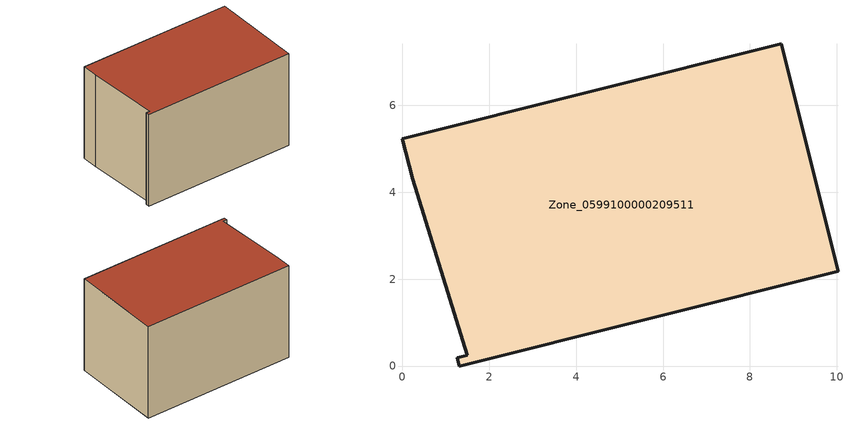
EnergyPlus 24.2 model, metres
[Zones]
Zone_0599100000209511
 floor ground (C_G): 1.49,0.25 0.23,4.3 0,5.24 8.73,7.42 10.03,2.19 1.31,0 1.26,0.19 z0
 wall outside (C_F): 1.31,0 10.03,2.19 8.73,7.42 0,5.24 0.23,4.3 1.49,0.25 1.26,0.19 1.31,0 z0:5.65
 roof outside (C_R): 0.23,4.3 1.49,0.25 1.26,0.19 1.31,0 10.03,2.19 8.73,7.42 0,5.24 z5.65
[BUILDING]
Pand.0599100000209511: North Axis=0; Terrain=City; Loads Convergence Tolerance Value=0.04; Temperature Convergence Tolerance Value=0.4; Solar Distribution=FullExterior; Maximum Number of Warmup Days=25; Minimum Number of Warmup Days=1
[Site:Location]
Rotterdam.The.Hague.AP_ZH_NLD Design_Conditions: Latitude=51.96; Longitude=4.45; Time Zone=1; Elevation=-4.5
[SITE:GROUNDTEMPERATURE:BUILDINGSURFACE]
18, 18, 18, 18, 18, 18, 18, 18, 18, 18, 18, 18
[MATERIAL] Thermal Absorptance=0.9; Solar Absorptance=0.7; Visible Absorptance=0.7
Name | Roughness | Thickness | Conductivity | Density | Specific Heat
G.TI.1975-1991 | MediumSmooth | 0.15 | 0.288461 | 540 | 1210
F.TI.1975-1991 | Rough | 0.3 | 0.230769 | 1920 | 840
R.TI.1975-1991 | MediumRough | 0.2 | 0.153846 | 1500 | 1000
[CONSTRUCTION]
C_G: G.TI.1975-1991
C_F: F.TI.1975-1991
C_R: R.TI.1975-1991
[ZONE]
Zone_0599100000209511: Type=1; Multiplier=1; Ceiling Height=Autocalculate; Volume=Autocalculate; Floor Area=autocalculate; Part of Total Floor Area=Yes
[ZONEINFILTRATION:DESIGNFLOWRATE]
Infil_Zone_0599100000209511: Zone or ZoneList or Space or SpaceList=Zone_0599100000209511; Schedule=AlwaysOn; Design Flow Rate Calculation Method=Flow/Area; Flow Rate per Floor Area=0.003; Constant Term Coefficient=1; Temperature Term Coefficient=0; Velocity Term Coefficient=0; Velocity Squared Term Coefficient=0
[HVACTEMPLATE:ZONE:IDEALLOADSAIRSYSTEM]
Zone_0599100000209511: Maximum Heating Supply Air Temperature=50; Minimum Cooling Supply Air Temperature=13; Maximum Heating Supply Air Humidity Ratio=0.0156; Minimum Cooling Supply Air Humidity Ratio=0.0077; Heating Limit=NoLimit; Cooling Limit=NoLimit; Dehumidification Control Type=ConstantSensibleHeatRatio; Cooling Sensible Heat Ratio=0.7; Dehumidification Setpoint=60; Humidification Control Type=None; Humidification Setpoint=30; Outdoor Air Method=None; Outdoor Air Flow Rate per Person=0.00944; Outdoor Air Flow Rate per Zone Floor Area=0; Outdoor Air Flow Rate per Zone=0; Demand Controlled Ventilation Type=None; Outdoor Air Economizer Type=NoEconomizer; Heat Recovery Type=None; Sensible Heat Recovery Effectiveness=0.7; Latent Heat Recovery Effectiveness=0.65
[ZONECONTROL:THERMOSTAT]
ThermostatControl_Zone_0599100000209511: Zone or ZoneList=Zone_0599100000209511; Control Type Schedule=DualSetpointControlType; Control 1=Thermostat_Zone_0599100000209511; Temperature Difference Between Cutout And Setpoint=0
[THERMOSTATSETPOINT:DUALSETPOINT]
Thermostat_Zone_0599100000209511: Heating Setpoint Temperature Schedule=HeatingSetpoint_Zone_0599100000209511; Cooling Setpoint Temperature Schedule=CoolingSetpoint_Zone_0599100000209511
[SCHEDULE:COMPACT]
HeatingSetpoint_Zone_0599100000209511: Through: 12/31, For: AllDays, Until: 24:00, 21
CoolingSetpoint_Zone_0599100000209511: Through: 12/31, For: AllDays, Until: 24:00, 24
DualSetpointControlType: Through: 12/31, For: AllDays, Until: 24:00, 4
AlwaysOn: Through: 12/31, For: AllDays, Until: 24:00, 1
